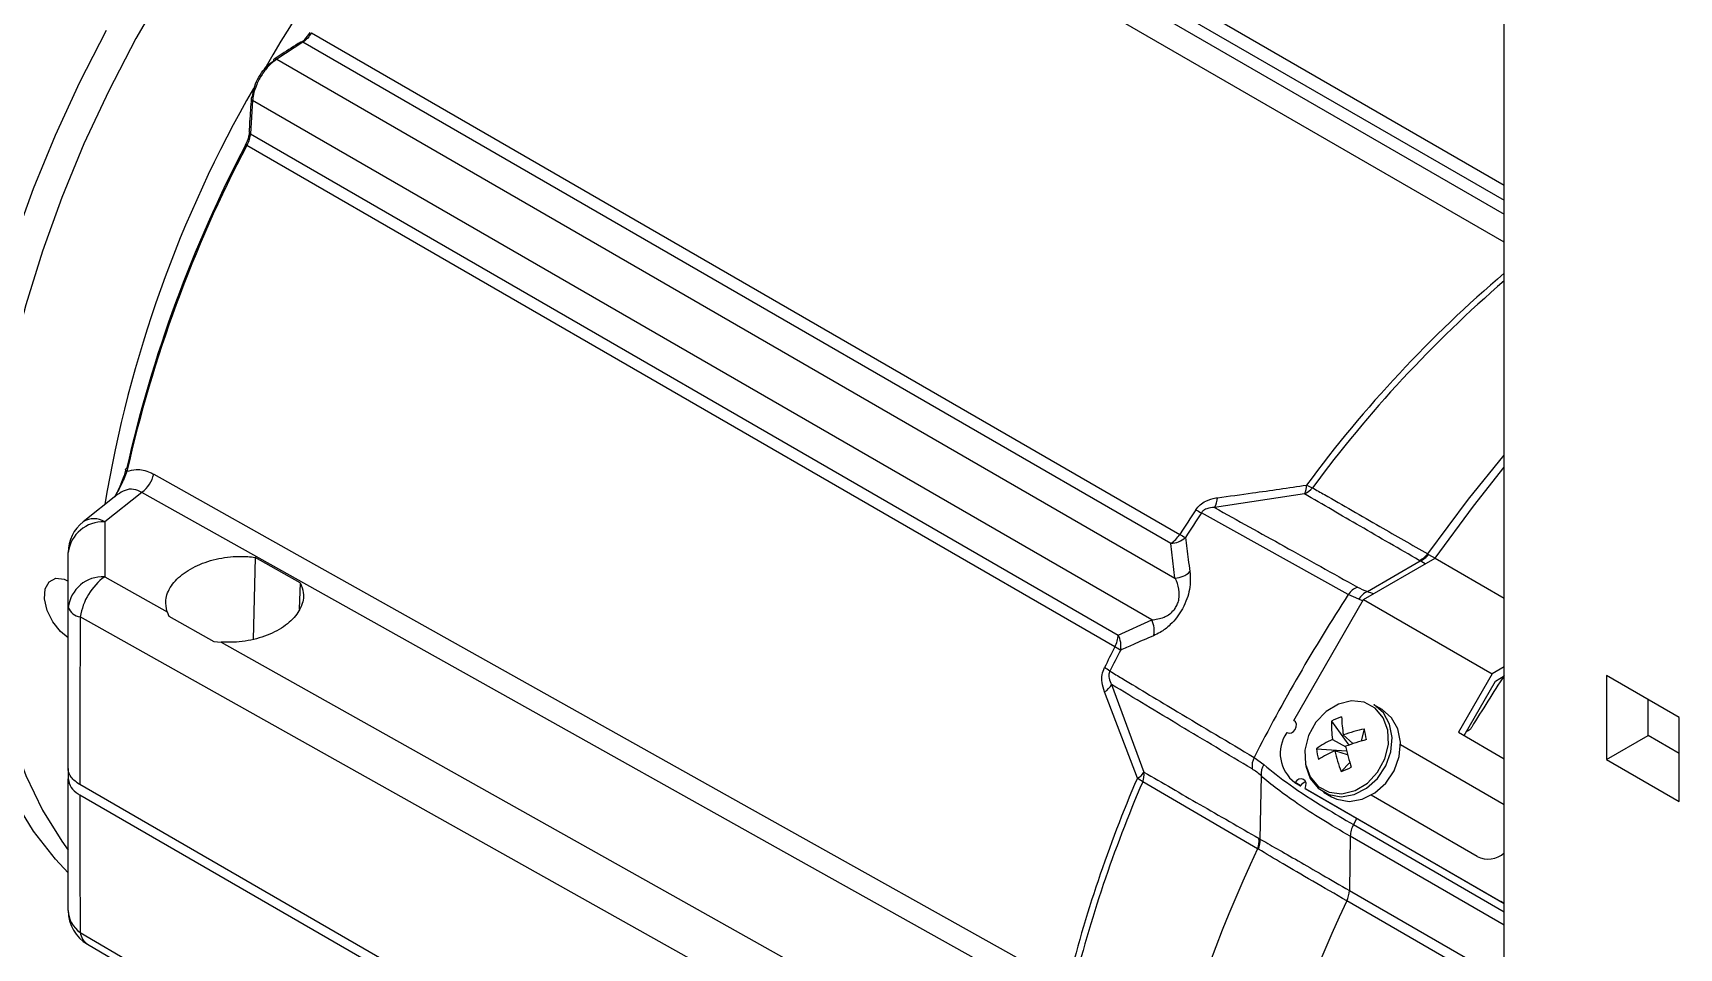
# Model space of a CAD drawing. Extents: x 17.1 to 113.1, y 3.8 to 84.5.
# Drawn here: x 74.51 to 79.77, y 11.77 to 14.69 of the extents above; entities that cross this region are included whole.
import ezdxf

# ---------------------------------------------------------------- set-up
doc = ezdxf.new("R2010")
doc.units = 0
doc.header["$MEASUREMENT"] = 0
doc.layers.add('OBJECT', color=7, linetype='CONTINUOUS')

msp = doc.modelspace()

# ---------------------------------------------------------------- linework, layer by layer
at = {"layer": 'OBJECT'}
for p, q in [((76.3631, 15.8438), (79.2095, 14.2006)), ((76.3369, 15.7662), (79.2095, 14.1079)), ((76.3411, 15.8082), (79.2095, 14.1523)), ((79.2095, 10.8617), (79.2095, 15.7601)), ((79.2095, 14.0182), (76.2974, 15.6994)), ((75.4025, 14.6859), (78.1736, 13.0861)), ((75.3751, 14.6564), (75.2913, 14.602)), ((78.145, 13.0574), (75.3751, 14.6564)), ((75.2913, 14.602), (78.1585, 12.9468)), ((75.2143, 14.47), (75.2073, 14.3641)), ((78.0843, 12.8132), (75.2143, 14.47)), ((75.2073, 14.3641), (77.9773, 12.765)), ((77.9668, 12.7269), (75.1956, 14.3267)), ((74.7832, 13.2133), (74.6734, 13.1263)), ((74.8611, 13.2202), (74.7423, 13.1261)), ((78.5714, 13.2154), (78.2843, 13.1716)), ((78.7113, 12.8938), (78.2429, 13.1552)), ((78.1585, 12.9468), (78.145, 13.0574)), ((75.2224, 13.0128), (75.2166, 12.7509)), ((75.3666, 12.9315), (75.2224, 13.0128)), ((78.7604, 12.8779), (78.989, 13.0099)), ((78.7727, 12.9039), (78.9411, 13.0012)), ((78.9651, 13.0236), (78.968, 13.022)), ((78.968, 13.022), (78.9892, 13.0101)), ((78.989, 13.0099), (79.2095, 12.8825)), ((74.6127, 12.943), (74.626, 12.9372)), ((74.7423, 12.9511), (74.9414, 12.8393)), ((75.3666, 12.9315), (75.3635, 12.847)), ((78.5379, 12.4926), (78.7604, 12.8779)), ((78.7451, 12.879), (78.7113, 12.8938)), ((78.7588, 12.8734), (78.7451, 12.879)), ((78.7604, 12.8779), (79.1705, 12.6412)), ((74.9414, 12.8393), (74.9471, 12.8254)), ((74.9471, 12.8254), (75.0908, 12.7442)), ((77.9773, 12.765), (78.0843, 12.8132)), ((75.0908, 12.7442), (75.1141, 12.7424)), ((79.2095, 12.6637), (79.1705, 12.6412)), ((79.1705, 12.6412), (79.0631, 12.455)), ((79.0811, 12.4446), (79.1811, 12.6178)), ((79.1811, 12.6178), (79.2095, 12.6343)), ((79.2095, 12.6357), (79.2094, 12.6357)), ((79.7674, 12.5017), (79.5355, 12.6356)), ((79.5355, 12.6356), (79.5355, 12.3678)), ((78.0384, 12.3078), (77.9336, 12.5839)), ((77.9563, 12.6072), (78.0593, 12.3272)), ((79.6685, 12.4445), (79.6685, 12.5589)), ((78.8193, 12.5276), (78.7931, 12.5427)), ((78.658, 12.4902), (78.7138, 12.414)), ((78.7628, 12.4652), (78.7529, 12.4267)), ((79.0631, 12.455), (79.2095, 12.3705)), ((79.7674, 12.2339), (79.7674, 12.5017)), ((78.6099, 12.4019), (78.7064, 12.3951)), ((78.6613, 12.432), (78.7033, 12.408)), ((78.7266, 12.4184), (78.6958, 12.4462)), ((78.8782, 12.4157), (79.2095, 12.2244)), ((78.8782, 12.4157), (79.2095, 12.2244)), ((79.5355, 12.3678), (79.6685, 12.4445)), ((79.7674, 12.3874), (79.6685, 12.4445)), ((78.4111, 12.3745), (78.4416, 12.3517)), ((78.7096, 12.3825), (78.6683, 12.3957)), ((78.689, 12.3297), (78.7164, 12.3585)), ((79.5355, 12.3678), (79.7674, 12.2339)), ((74.626, 12.3389), (74.626, 12.3062)), ((78.4221, 12.0832), (78.0554, 12.2961)), ((78.4336, 12.3163), (78.4296, 12.1142)), ((77.9746, 10.3759), (74.6626, 12.2878)), ((74.6626, 12.2552), (77.9746, 10.3432)), ((78.5413, 12.2944), (78.5417, 12.2942)), ((78.5413, 12.2944), (78.5593, 12.284)), ((78.5597, 12.2838), (78.5417, 12.2942)), ((78.5593, 12.284), (78.5597, 12.2838)), ((78.5735, 12.2758), (79.1989, 11.9147)), ((78.5735, 12.2758), (78.5915, 12.2654)), ((78.5915, 12.2654), (79.2095, 11.9086)), ((78.6321, 12.2639), (78.6583, 12.2488)), ((79.123, 12.0584), (78.7847, 12.2537)), ((78.7384, 12.1806), (78.7279, 12.1602)), ((78.7279, 12.1602), (79.2095, 11.8821)), ((78.7178, 12.1229), (78.7152, 11.95)), ((79.2095, 11.839), (78.7178, 12.1229)), ((78.4249, 12.0816), (78.4221, 12.0832)), ((78.7152, 11.95), (79.2095, 11.6647)), ((79.111, 11.6834), (78.707, 11.9167)), ((79.1989, 11.9147), (79.2095, 11.9096)), ((79.2095, 11.9086), (79.1989, 11.9147))]:
    msp.add_line(p, q, dxfattribs=at)
at = {"layer": 'OBJECT', "flags": 128}
for points in [[(74.9361, 14.8309), (74.842, 14.6679), (74.7552, 14.5014), (74.6762, 14.3321), (74.6054, 14.1612), (74.5433, 13.9895), (74.4901, 13.8179), (74.4461, 13.6476), (74.4117, 13.4793), (74.3869, 13.3141), (74.3721, 13.1528), (74.3671, 12.9964)], [(74.2802, 13.029), (74.2851, 13.1848), (74.2998, 13.3455), (74.3242, 13.5101), (74.3581, 13.6777), (74.4014, 13.8474), (74.4538, 14.0183), (74.5151, 14.1895), (74.5849, 14.36), (74.6629, 14.5289), (74.7485, 14.6952)], [(75.1956, 14.3267), (75.1938, 14.3277), (75.1924, 14.3286), (75.1913, 14.3294), (75.1906, 14.3299), (75.1904, 14.3302), (75.1906, 14.3303), (75.1913, 14.3301), (75.1924, 14.3297)], [(78.9651, 13.0236), (79.0956, 13.1981), (79.2095, 13.339)], [(78.989, 13.0099), (79.1115, 13.1759), (79.2095, 13.3001)], [(74.8134, 13.2873), (74.8116, 13.2885), (74.8102, 13.2897), (74.8093, 13.2909), (74.8089, 13.2921), (74.8089, 13.2929)], [(74.8987, 13.2781), (74.9867, 13.2289), (75.3386, 13.0318), (76.7465, 12.2435), (77.8152, 11.6453)], [(77.7778, 11.5884), (76.9199, 12.0683), (76.0036, 12.5809), (74.8611, 13.2202)], [(74.7423, 13.1261), (74.7423, 12.9711), (74.7423, 12.9511)], [(74.626, 12.0059), (74.5849, 12.0498), (74.5151, 12.1397), (74.4538, 12.2401), (74.4014, 12.3505), (74.3581, 12.4702), (74.3242, 12.5986), (74.2998, 12.7351), (74.2851, 12.8788), (74.2802, 13.029)], [(74.3671, 12.9964), (74.3721, 12.8457), (74.3869, 12.7017), (74.4117, 12.565), (74.4461, 12.4365), (74.4901, 12.3168), (74.5433, 12.2067), (74.6054, 12.1068), (74.626, 12.0786)], [(74.626, 12.8532), (74.626, 13.0083), (74.626, 13.0283)], [(78.9575, 12.9917), (78.9411, 13.0012), (78.9411, 13.0012), (78.9411, 13.0012)], [(74.626, 12.756), (74.6012, 12.7758), (74.5765, 12.8072), (74.5587, 12.8437), (74.5503, 12.8804), (74.5525, 12.9123), (74.565, 12.9352), (74.586, 12.9459), (74.6127, 12.943)], [(74.626, 12.3389), (74.626, 12.5014), (74.626, 12.6731), (74.626, 12.8532)], [(78.0254, 10.9391), (77.8599, 11.0318), (77.1511, 11.429), (74.6642, 12.8229)], [(75.1141, 12.7424), (75.6572, 12.4376), (76.5723, 11.9241), (77.4123, 11.4528)], [(78.5751, 12.3525), (78.5898, 12.3125), (78.6159, 12.2818), (78.6509, 12.2633), (78.6913, 12.2588), (78.7332, 12.2689), (78.7725, 12.2924), (78.8054, 12.3272), (78.8286, 12.3697), (78.8398, 12.4159), (78.838, 12.4611), (78.8233, 12.5011), (78.7972, 12.5319), (78.7622, 12.5504), (78.7218, 12.5548), (78.6799, 12.5448), (78.6406, 12.5212), (78.6077, 12.4865), (78.5846, 12.444), (78.5733, 12.3978), (78.5751, 12.3525)], [(78.576, 12.3468), (78.5902, 12.3071), (78.6153, 12.2759), (78.6491, 12.256), (78.6885, 12.2492), (78.73, 12.2561), (78.77, 12.2761), (78.8049, 12.3074), (78.8316, 12.3472), (78.8478, 12.392), (78.8519, 12.4378), (78.8436, 12.4805), (78.8237, 12.5164), (78.7939, 12.5423), (78.7931, 12.5427)], [(78.6583, 12.2488), (78.6752, 12.2409), (78.7147, 12.2341), (78.7562, 12.241), (78.7962, 12.261), (78.8311, 12.2922), (78.8578, 12.3321), (78.8739, 12.3769), (78.878, 12.4227), (78.8698, 12.4654), (78.8499, 12.5013), (78.8201, 12.5272), (78.8193, 12.5276)], [(78.5154, 12.4536), (78.5224, 12.4516), (78.53, 12.4528), (78.5371, 12.4572), (78.5426, 12.4639), (78.5457, 12.4721), (78.5459, 12.4804), (78.5432, 12.4876), (78.5379, 12.4926)], [(74.626, 11.8859), (74.626, 12.0152), (74.626, 12.1555), (74.626, 12.3062)], [(78.5735, 12.2758), (78.5766, 12.2839), (78.5768, 12.2923), (78.5741, 12.2995), (78.5688, 12.3045), (78.5619, 12.3065), (78.5543, 12.3052), (78.5472, 12.3009), (78.5417, 12.2942)], [(74.6642, 11.8161), (74.8414, 11.7119), (75.5502, 11.2948), (77.9176, 9.902)], [(74.6876, 11.7782), (75.3281, 11.4015), (77.9074, 9.8852)]]:
    msp.add_lwpolyline(points, dxfattribs=at)
at = {"layer": 'OBJECT'}
for centre, radius, start, end in [((78.5864, 12.6747), 3.8354, 125.9245, 150.3572), ((75.3707, 14.6498), 0.0079, 56.5015, 118.6724), ((75.2875, 14.5963), 0.00739, 125.9584, 180.828), ((75.2869, 14.5953), 0.00793, 56.6394, 118.5867), ((78.6556, 12.5332), 3.9659, 150.1236, 170.5834), ((75.2171, 14.476), 0.00718, 118.2181, 173.0011), ((75.2178, 14.477), 0.00783, 180.8269, 243.7194), ((75.2107, 14.3711), 0.00782, 181.3219, 243.8088), ((78.9544, 12.3592), 4.2468, 152.3536, 167.2604), ((78.9767, 12.3461), 4.2684, 152.3536, 167.2604), ((81.8023, 10.8655), 4.0058, 130.3338, 143.5833), ((81.8405, 10.8412), 4.0308, 130.7474, 143.5714), ((74.8127, 13.2918), 0.00398, 98.4174, 162.5178), ((74.8027, 13.2993), 0.0983, 306.4446, 347.5546), ((78.5237, 13.2428), 0.055, 330.1018, 0.7962), ((78.6298, 13.3272), 0.098, 238.5526, 250.6652), ((78.2376, 13.2032), 0.0564, 325.9166, 359.8836), ((78.547, 13.2754), 0.0647, 292.1259, 321.1062), ((74.7077, 13.0703), 0.0657, 58.2086, 121.4981), ((82.0929, 10.5921), 4.6455, 146.3733, 147.5286), ((82.1221, 10.5752), 4.6588, 146.3732, 147.5288), ((78.3148, 13.3156), 0.1758, 239.1782, 245.8836), ((74.751, 13.0283), 0.125, 128.384, 180), ((74.7369, 13.0144), 0.1118, 87.2735, 172.8591), ((78.0991, 13.1316), 0.0872, 301.7199, 328.6156), ((78.3038, 13.3066), 0.256, 239.4337, 244.0317), ((78.1434, 13.1281), 0.0707, 271.3066, 313.0721), ((78.9136, 13.0631), 0.0649, 292.1499, 322.5864), ((78.9164, 13.0611), 0.0647, 292.4621, 322.8805), ((74.7369, 12.8393), 0.1118, 87.2738, 172.8585), ((74.8592, 12.7921), 0.1973, 126.3269, 171.02), ((78.1561, 13.0177), 0.071, 271.9255, 314.7782), ((83.5783, 9.733), 5.8032, 146.99867, 152.92301), ((78.7656, 12.8576), 0.0652, 112.3804, 146.3307), ((78.7997, 12.8463), 0.0636, 115.073, 149.0994), ((74.6692, 12.8684), 0.0458, 199.3147, 263.8142), ((78.0216, 12.78), 0.0709, 345.7954, 27.8727), ((82.0898, 10.5905), 4.6436, 152.6086, 153.522), ((82.1232, 10.5715), 4.6616, 152.6089, 153.5215), ((77.8895, 12.7687), 0.0878, 331.6029, 357.563), ((77.8475, 12.5152), 0.2431, 55.7595, 60.6028), ((77.9153, 12.7312), 0.0706, 347.6405, 28.5748), ((77.8449, 12.5028), 0.1811, 54.2968, 60.8042), ((84.278, 9.3298), 6.0515, 146.88591, 148.7325), ((77.906, 12.6335), 0.0568, 299.1087, 332.3478), ((78.6097, 12.3872), 0.1153, 144.815, 233.6486), ((78.9638, 12.4784), 0.3061, 177.7999, 188.7333), ((78.7615, 12.2854), 0.2295, 108.0909, 116.8234), ((79.1148, 12.516), 0.4247, 181.6861, 189.4564), ((78.8632, 11.9817), 0.4937, 101.7319, 109.8128), ((77.87, 12.275), 0.9128, 9.8557, 12.0228), ((78.7907, 12.1512), 0.3091, 114.7539, 125.8028), ((78.8349, 12.4278), 0.2265, 186.5674, 195.3106), ((78.9508, 11.7499), 0.7051, 104.9142, 110.5905), ((79.431, 12.5743), 0.7465, 192.7216, 198.0529), ((78.4696, 12.3455), 0.0653, 153.5753, 186.6066), ((78.4971, 12.3205), 0.0637, 150.6182, 183.7492), ((78.8394, 12.0121), 0.42, 114.0388, 122.0612), ((79.1648, 12.5151), 0.5107, 193.5192, 201.2856), ((81.8668, 10.6494), 4.1722, 156.5781, 166.1907), ((81.8955, 10.6326), 4.185, 156.5781, 166.1907), ((78.0123, 12.357), 0.0556, 297.9599, 327.6407), ((77.9914, 12.2216), 0.0982, 49.3613, 61.4486), ((77.9949, 12.3194), 0.0649, 338.9031, 6.8657), ((78.5807, 12.2725), 0.0239, 101.7085, 151.7519), ((78.3055, 13.3031), 1.0462, 291.5002, 293.414), ((78.8052, 12.1192), 0.0874, 152.0634, 177.6046), ((78.3621, 12.1082), 0.065, 337.425, 6.8434), ((78.3651, 12.1069), 0.0649, 337.1284, 6.5321), ((82.4042, 10.2027), 4.4038, 154.7208, 178.2852), ((79.1577, 12.1275), 0.0773, 243.3912, 312.1826), ((78.6302, 11.9533), 0.0851, 334.5118, 357.8246), ((74.751, 11.8859), 0.125, 180, 239.5417), ((74.7141, 11.8889), 0.0882, 181.9317, 235.5695), ((82.905, 9.9204), 4.6485, 154.5679, 177.026), ((74.7163, 11.822), 0.0523, 186.3731, 236.7719)]:
    msp.add_arc(centre, radius, start, end, dxfattribs=at)
for start_param, end_param in [(2.152366, 2.340269), (2.352788, 2.540692)]:
    msp.add_ellipse((74.751, 14.8289), major_axis=(0.0619, 3.6533), ratio=0.017273, start_param=start_param, end_param=end_param, dxfattribs=at)
for points, knots in [([(75.3718, 14.6574), (75.3749, 14.6598), (75.3845, 14.6672), (75.3927, 14.6791), (75.3982, 14.6872)], [0, 0, 0, 0, 0.326466, 1, 1, 1, 1]), ([(75.4025, 14.6859), (75.3985, 14.6802), (75.3906, 14.669), (75.3807, 14.6602), (75.3756, 14.6568), (75.3751, 14.6564)], [0, 0, 0, 0, 0.471916, 0.943784, 1, 1, 1, 1]), ([(75.3669, 14.6567), (75.3473, 14.6441), (75.3193, 14.6259), (75.2915, 14.6077), (75.2832, 14.6023)], [0, 0, 0, 0, 0.700006, 1, 1, 1, 1]), ([(75.2137, 14.4823), (75.215, 14.4912), (75.2175, 14.509), (75.2297, 14.5382), (75.2467, 14.5652), (75.2645, 14.5849), (75.2758, 14.5931), (75.2801, 14.5962)], [0, 0, 0, 0, 0.2168, 0.433617, 0.650078, 0.866405, 1, 1, 1, 1]), ([(75.2913, 14.602), (75.2831, 14.5958), (75.2666, 14.5833), (75.244, 14.5544), (75.2265, 14.5219), (75.2168, 14.4925), (75.215, 14.4762), (75.2143, 14.47)], [0, 0, 0, 0, 0.216872, 0.433758, 0.650331, 0.86677, 1, 1, 1, 1]), ([(75.21, 14.4769), (75.2083, 14.4522), (75.2058, 14.4169), (75.2037, 14.3815), (75.203, 14.3709)], [0, 0, 0, 0, 0.700006, 1, 1, 1, 1]), ([(75.1924, 14.3297), (75.1962, 14.3376), (75.2022, 14.3503), (75.204, 14.3621), (75.2047, 14.3665)], [0, 0, 0, 0, 0.623283, 1, 1, 1, 1]), ([(75.2073, 14.3641), (75.2064, 14.3582), (75.2047, 14.3463), (75.1987, 14.3333), (75.1956, 14.3267)], [0, 0, 0, 0, 0.487924, 1, 1, 1, 1]), ([(74.8134, 13.2873), (74.8231, 13.2898), (74.8469, 13.296), (74.8768, 13.2895), (74.8949, 13.2801), (74.8987, 13.2781)], [0, 0, 0, 0, 0.355608, 0.866058, 1, 1, 1, 1]), ([(74.8088, 13.293), (74.8087, 13.2922), (74.8067, 13.281), (74.7979, 13.2562), (74.7855, 13.2275), (74.7761, 13.2106), (74.7732, 13.2054)], [0, 0, 0, 0, 0.025862, 0.400481, 0.817155, 1, 1, 1, 1]), ([(74.8134, 13.2873), (74.8073, 13.2723), (74.7965, 13.2456), (74.7813, 13.2184), (74.7746, 13.2064)], [0, 0, 0, 0, 0.5601, 1, 1, 1, 1]), ([(78.294, 13.2031), (78.3313, 13.208), (78.4254, 13.2206), (78.521, 13.2349), (78.5787, 13.2436)], [0, 0, 0, 0, 0.396331, 1, 1, 1, 1]), ([(74.8611, 13.2202), (74.8524, 13.2242), (74.835, 13.232), (74.807, 13.2288), (74.7911, 13.2182), (74.7833, 13.213)], [0, 0, 0, 0, 0.3373255, 0.6743834, 1, 1, 1, 1]), ([(78.2247, 13.1647), (78.2292, 13.1703), (78.2382, 13.1816), (78.2606, 13.1953), (78.2797, 13.201), (78.2922, 13.2028), (78.294, 13.2031)], [0, 0, 0, 0, 0.254854, 0.508631, 0.928591, 1, 1, 1, 1]), ([(78.9381, 13.003), (78.8751, 13.0394), (78.7526, 13.1104), (78.6306, 13.1811), (78.5714, 13.2154)], [0, 0, 0, 0, 0.514049, 1, 1, 1, 1]), ([(78.5974, 13.2347), (78.6101, 13.2274), (78.6818, 13.1863), (78.8043, 13.1161), (78.9143, 13.0529), (78.9651, 13.0236)], [0, 0, 0, 0, 0.1041979, 0.5858463, 1, 1, 1, 1]), ([(78.2843, 13.1716), (78.2762, 13.1713), (78.266, 13.1709), (78.2528, 13.1649), (78.2467, 13.1604), (78.244, 13.1566), (78.2429, 13.1552)], [0, 0, 0, 0, 0.580898, 0.740076, 0.900892, 1, 1, 1, 1]), ([(78.2843, 13.1716), (78.3584, 13.1306), (78.5107, 13.0465), (78.6627, 12.9615), (78.7408, 12.9179)], [0, 0, 0, 0, 0.486655, 1, 1, 1, 1]), ([(78.1917, 13.0764), (78.1946, 13.0528), (78.199, 13.0165), (78.2043, 12.9801), (78.2062, 12.9673)], [0, 0, 0, 0, 0.648493, 1, 1, 1, 1]), ([(74.9414, 12.8393), (74.939, 12.8516), (74.9336, 12.879), (74.9518, 12.9227), (74.9926, 12.9641), (75.0526, 12.996), (75.1242, 13.0145), (75.183, 13.0173), (75.2146, 13.0137), (75.2224, 13.0128)], [0, 0, 0, 0, 0.132307, 0.294526, 0.457212, 0.620426, 0.783854, 0.947085, 1, 1, 1, 1]), ([(78.9411, 13.0012), (78.9411, 13.0012), (78.94, 13.0017), (78.939, 13.0023), (78.9381, 13.003)], [0, 0, 0, 0, 0.000279, 1, 1, 1, 1]), ([(75.3666, 12.9315), (75.3707, 12.921), (75.3805, 12.8958), (75.3721, 12.853), (75.3401, 12.8091), (75.2869, 12.7728), (75.2191, 12.7487), (75.1586, 12.7406), (75.1241, 12.742), (75.1141, 12.7424)], [0, 0, 0, 0, 0.117568, 0.279861, 0.442586, 0.605907, 0.769588, 0.933237, 1, 1, 1, 1]), ([(78.0843, 12.8132), (78.0972, 12.8148), (78.1145, 12.817), (78.138, 12.8292), (78.1509, 12.8395), (78.161, 12.8523), (78.1679, 12.866), (78.1725, 12.8835), (78.1727, 12.9098), (78.1664, 12.9307), (78.16, 12.9438), (78.1585, 12.9468)], [0, 0, 0, 0, 0.248555, 0.3333352, 0.4187373, 0.4770675, 0.535602, 0.6044922, 0.7131677, 0.9343368, 1, 1, 1, 1]), ([(78.2062, 12.9673), (78.2074, 12.9496), (78.2092, 12.9246), (78.1975, 12.8809), (78.1838, 12.8498), (78.1647, 12.8206), (78.1399, 12.7931), (78.1141, 12.7738), (78.0973, 12.7659), (78.0904, 12.7626)], [0, 0, 0, 0, 0.26946, 0.38121, 0.493906, 0.593567, 0.708386, 0.879636, 1, 1, 1, 1]), ([(78.7408, 12.9179), (78.751, 12.9129), (78.7612, 12.9079), (78.7727, 12.9039), (78.7727, 12.9039)], [0, 0, 0, 0, 0.99997, 1, 1, 1, 1]), ([(78.7727, 12.9039), (78.7727, 12.9039), (78.7789, 12.9015), (78.7857, 12.899), (78.7924, 12.8964)], [0, 0, 0, 0, 0.000067, 1, 1, 1, 1]), ([(78.0904, 12.7626), (78.0681, 12.7532), (78.0325, 12.7381), (77.9974, 12.7221), (77.9842, 12.7161)], [0, 0, 0, 0, 0.624895, 1, 1, 1, 1]), ([(77.9336, 12.5839), (77.9305, 12.5934), (77.9249, 12.6105), (77.9245, 12.638), (77.9304, 12.6535), (77.9332, 12.6609)], [0, 0, 0, 0, 0.395776, 0.712488, 1, 1, 1, 1]), ([(77.9506, 12.6499), (77.9497, 12.6478), (77.9479, 12.6437), (77.947, 12.6356), (77.9486, 12.6222), (77.9531, 12.6133), (77.9563, 12.6072)], [0, 0, 0, 0, 0.128041, 0.255391, 0.479319, 1, 1, 1, 1]), ([(77.9506, 12.6499), (77.9634, 12.6422), (78.0353, 12.5991), (78.1885, 12.5068), (78.3294, 12.4231), (78.4111, 12.3745)], [0, 0, 0, 0, 0.083466, 0.469044, 1, 1, 1, 1]), ([(78.4047, 12.3379), (78.3279, 12.3838), (78.1781, 12.4731), (78.0289, 12.5633), (77.9563, 12.6072)], [0, 0, 0, 0, 0.513008, 1, 1, 1, 1]), ([(79.1055, 12.4707), (79.1037, 12.4681), (79.1005, 12.4637), (79.0949, 12.4598), (79.0911, 12.4582), (79.0893, 12.4583), (79.0889, 12.4583)], [0, 0, 0, 0, 0.422499, 0.716855, 0.937573, 1, 1, 1, 1]), ([(78.4416, 12.3517), (78.4679, 12.3305), (78.5213, 12.2873), (78.6221, 12.2224), (78.6973, 12.1782), (78.7279, 12.1602)], [0, 0, 0, 0, 0.365392, 0.741453, 1, 1, 1, 1]), ([(74.6626, 12.2878), (74.6523, 12.2953), (74.6333, 12.3091), (74.6263, 12.3281), (74.626, 12.3375), (74.626, 12.3389)], [0, 0, 0, 0, 0.499395, 0.929163, 1, 1, 1, 1]), ([(74.626, 12.3062), (74.6278, 12.2968), (74.6313, 12.2792), (74.6497, 12.2629), (74.661, 12.2561), (74.6626, 12.2552)], [0, 0, 0, 0, 0.499398, 0.929182, 1, 1, 1, 1]), ([(78.0593, 12.3272), (78.1187, 12.293), (78.2409, 12.2228), (78.3636, 12.1522), (78.4267, 12.116)], [0, 0, 0, 0, 0.486388, 1, 1, 1, 1]), ([(78.4336, 12.3163), (78.4336, 12.3163), (78.4241, 12.3245), (78.4144, 12.3312), (78.4047, 12.3379)], [0, 0, 0, 0, 0.000029, 1, 1, 1, 1]), ([(78.7178, 12.1229), (78.7178, 12.1229), (78.6864, 12.141), (78.6265, 12.1768), (78.5488, 12.2267), (78.484, 12.2737), (78.4486, 12.3011), (78.4336, 12.3163), (78.4336, 12.3163)], [0, 0, 0, 0, 0.000005, 0.258899, 0.517796, 0.758901, 0.999996, 1, 1, 1, 1]), ([(78.4267, 12.116), (78.4277, 12.1154), (78.4286, 12.1148), (78.4296, 12.1142), (78.4296, 12.1142)], [0, 0, 0, 0, 0.999705, 1, 1, 1, 1]), ([(78.4296, 12.1142), (78.4296, 12.1142), (78.445, 12.1054), (78.4823, 12.0843), (78.5491, 12.0458), (78.6271, 12.0009), (78.6849, 11.9675), (78.7152, 11.95), (78.7152, 11.95)], [0, 0, 0, 0, 0.000005, 0.254675, 0.509348, 0.754672, 0.999996, 1, 1, 1, 1]), ([(78.707, 11.9167), (78.6696, 11.9383), (78.5937, 11.9822), (78.4967, 12.0388), (78.4494, 12.067), (78.4249, 12.0816)], [0, 0, 0, 0, 0.319105, 0.647495, 1, 1, 1, 1])]:
    msp.add_open_spline(points, degree=3, knots=knots, dxfattribs=at)

doc.saveas('drawing.dxf')
